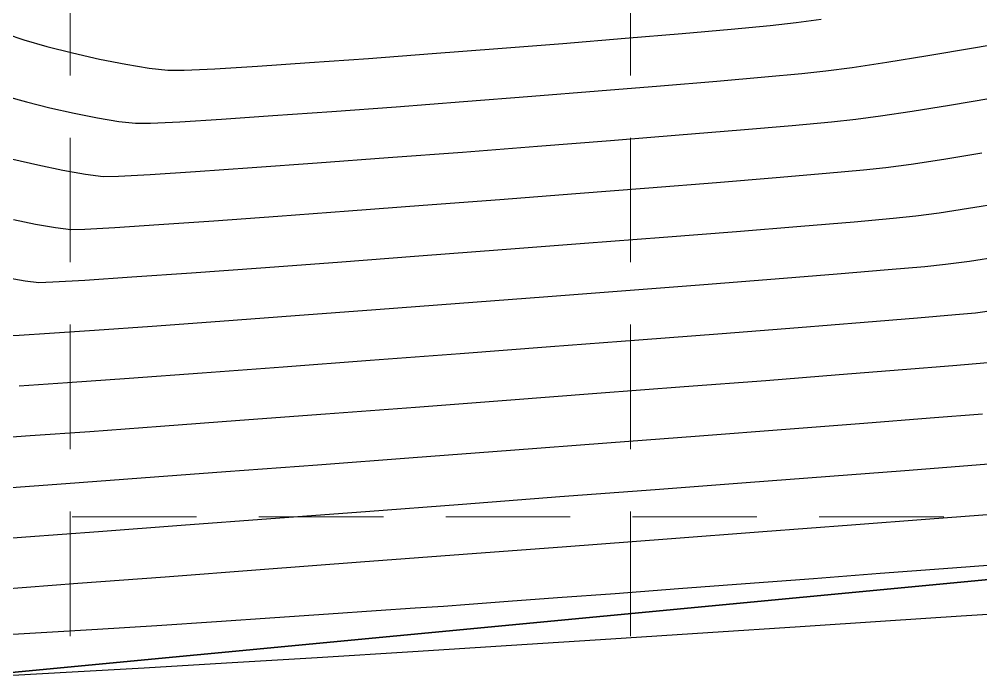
# Model space of a CAD drawing. Header units: inches. Extents: x 2547543 to 2548696, y 7125653 to 7126375.
# Drawn here: x 2547667.88 to 2547698.77, y 7125901.18 to 7125922.35 of the extents above; entities that cross this region are included whole.
import ezdxf

# ---------------------------------------------------------------- set-up
doc = ezdxf.new("R2010")
doc.units = ezdxf.units.IN
doc.header["$MEASUREMENT"] = 0
doc.linetypes.add('HIDDEN', pattern=[0.375, 0.25, -0.125])
for name, color, linetype in [('GRID', 254, 'HIDDEN'), ('V-AREA', 6, 'Continuous'), ('V-PROP-E', 3, 'Continuous'), ('V-TOPO-MAJR-E', 6, 'Continuous'), ('V-TOPO-MINR-E', 14, 'Continuous')]:
    doc.layers.add(name, color=color, linetype=linetype)

msp = doc.modelspace()

# ---------------------------------------------------------------- linework, layer by layer
at = {"layer": 'GRID', "color": 252, "linetype": 'HIDDEN', "lineweight": 0, "ltscale": 16}
for p, q in [((2547669.523132142, 7126356.547205457), (2547669.523132142, 7125726.296813901)), ((2547687.523132141, 7126356.547205457), (2547687.523132141, 7125726.296813901)), ((2547561.583313602, 7125906.376313471), (2548677.583313586, 7125906.376313471))]:
    msp.add_line(p, q, dxfattribs=at)
at = {"layer": 'V-AREA', "color": 7}
msp.add_line((2547666.211702047, 7125901.243125121), (2547799.012335579, 7125913.874504047), dxfattribs=at)
at = {"layer": 'V-PROP-E', "color": 7}
msp.add_line((2547799.012335579, 7125913.874504048), (2547666.211702047, 7125901.243125121), dxfattribs=at)
at = {"layer": 'V-TOPO-MAJR-E', "color": 35, "extrusion": (0.1683366693464541, -0.985729560149914, 0), "elevation": -6595360.316798912}
msp.add_lwpolyline([(3710895.646942827, 575.0000000000009), (3710897.231906887, 575.0000000000009)], dxfattribs=at)
at = {"layer": 'V-TOPO-MAJR-E', "color": 35, "extrusion": (0.1605832568281372, -0.9870222984444013, 0), "elevation": -6624325.618721994}
msp.add_lwpolyline([(3658936.114289983, 575.0000000000009), (3658937.45327013, 575.0000000000009)], dxfattribs=at)
at = {"layer": 'V-TOPO-MAJR-E', "color": 35, "extrusion": (0.1654706008709238, -0.9862147231954183, 0), "elevation": -6606119.429030448}
msp.add_lwpolyline([(3691706.824652494, 575), (3691708.317336492, 575)], dxfattribs=at)
at = {"layer": 'V-TOPO-MAJR-E', "color": 35, "extrusion": (0.152037465608362, -0.9883747310870438, 0), "elevation": -6655735.022839911}
msp.add_lwpolyline([(3601483.944380886, 575.0000000000005), (3601485.068281443, 575.0000000000005)], dxfattribs=at)
at = {"layer": 'V-TOPO-MAJR-E', "color": 35, "extrusion": (0.09257344260778079, -0.9957058590385737, 0), "elevation": -6859472.186835719}
msp.add_lwpolyline([(3196422.681241604, 575), (3196423.878113188, 575)], dxfattribs=at)
at = {"layer": 'V-TOPO-MAJR-E', "color": 35}
for points, elevation in [([(2547693.028600395, 7125920.608775115), (2547693.800606489, 7125920.690151973)], 575), ([(2547693.800606489, 7125920.690151973), (2547694.640408371, 7125920.80471889)], 575), ([(2547684.346259634, 7125919.877945883), (2547686.480105989, 7125920.047741051)], 575), ([(2547686.480105989, 7125920.047741051), (2547688.488942193, 7125920.211590559)], 575), ([(2547668.115973042, 7125919.699368685), (2547668.864725661, 7125919.511514178)], 575), ([(2547668.864725661, 7125919.511514178), (2547669.646137497, 7125919.335818508)], 575), ([(2547676.034351719, 7125919.256688638), (2547677.93144917, 7125919.391576433)], 575), ([(2547677.93144917, 7125919.391576433), (2547679.998252274, 7125919.543994572)], 575), ([(2547670.403235464, 7125919.185095315), (2547671.079046476, 7125919.072158243)], 575), ([(2547671.079046476, 7125919.072158243), (2547671.616597445, 7125919.009820934)], 575), ([(2547671.616597445, 7125919.009820934), (2547672.098082782, 7125919.015897336)], 575), ([(2547673.043989574, 7125919.062980088), (2547674.380638869, 7125919.145200189)], 575), ([(2547674.380638869, 7125919.145200189), (2547676.034351719, 7125919.256688638)], 575), ([(2547696.742325498, 7125912.764485207), (2547697.961422774, 7125912.868414966)], 570), ([(2547697.961422774, 7125912.868414966), (2547698.603618287, 7125912.930600095)], 570), ([(2547698.603618287, 7125912.930600095), (2547699.270710738, 7125913.021477416)], 570), ([(2547695.030856075, 7125912.625181964), (2547696.742325498, 7125912.764485207)], 570), ([(2547684.951849276, 7125911.841657089), (2547687.787511106, 7125912.0587428)], 570), ([(2547676.364637913, 7125911.194778046), (2547679.155883062, 7125911.403303565)], 570), ([(2547667.883601457, 7125910.580344344), (2547669.432209714, 7125910.688260219)], 570), ([(2547669.432209714, 7125910.688260219), (2547671.418271622, 7125910.830885226)], 570), ([(2547685.176733401, 7125903.780773732), (2547687.025645167, 7125903.91910358)], 565), ([(2547687.025645167, 7125903.91910358), (2547689.062285976, 7125904.072297597)], 565), ([(2547681.509901462, 7125903.512477277), (2547682.343508639, 7125903.571709773)], 565), ([(2547682.343508639, 7125903.571709773), (2547683.590903589, 7125903.66305886)], 565), ([(2547683.590903589, 7125903.66305886), (2547685.176733401, 7125903.780773732)], 565), ([(2547674.226102186, 7125903.017285639), (2547676.090293917, 7125903.141947863)], 565), ([(2547668.590151757, 7125902.657027211), (2547670.402348582, 7125902.769162821)], 565)]:
    msp.add_lwpolyline(points, dxfattribs=dict(at, elevation=elevation))
at = {"layer": 'V-TOPO-MAJR-E', "color": 35, "extrusion": (0.0836956360961171, -0.9964913649894146, 0), "elevation": -6887687.549796766}
msp.add_lwpolyline([(3135158.004793076, 575.0000000000009), (3135159.821313688, 575.0000000000009)], dxfattribs=at)
at = {"layer": 'V-TOPO-MAJR-E', "color": 35, "extrusion": (0.08703548810295061, -0.9962052116962054, 0), "elevation": -6877139.535659364}
msp.add_lwpolyline([(3158230.310771513, 575.0000000000009), (3158231.85440834, 575.0000000000009)], dxfattribs=at)
at = {"layer": 'V-TOPO-MAJR-E', "color": 35, "extrusion": (-0.2732090407407546, -0.9619546871124007, 0), "elevation": -7550857.816885099}
msp.add_lwpolyline([(503874.9147183977, 575), (503875.5999069226, 575)], dxfattribs=at)
at = {"layer": 'V-TOPO-MAJR-E', "color": 35, "extrusion": (0.0756459678780879, -0.9971347389113405, 0), "elevation": -6912780.204692812}
msp.add_lwpolyline([(3079427.310813777, 575.0000000000005), (3079429.479858462, 575.0000000000005)], dxfattribs=at)
at = {"layer": 'V-TOPO-MAJR-E', "color": 35, "extrusion": (0.07750439025680696, -0.9969920107457837, 0), "elevation": -6907028.465702952}
msp.add_lwpolyline([(3092308.822511629, 575.0000000000005), (3092311.014282005, 575.0000000000005)], dxfattribs=at)
at = {"layer": 'V-TOPO-MAJR-E', "color": 35, "extrusion": (-0.1952486298081846, -0.9807537777434387, 0), "elevation": -7486201.31611127}
msp.add_lwpolyline([(1107310.643449427, 575.0000000000005), (1107311.415404616, 575.0000000000005)], dxfattribs=at)
at = {"layer": 'V-TOPO-MAJR-E', "color": 35, "extrusion": (0.04971370858362947, -0.9987635091346009, 0), "elevation": -6990453.653875876}
msp.add_lwpolyline([(2898777.786152335, 575), (2898778.73323018, 575)], dxfattribs=at)
at = {"layer": 'V-TOPO-MAJR-E', "color": 35, "extrusion": (0.07916595013986803, -0.9968614509240751, 0), "elevation": -6901856.900912739}
msp.add_lwpolyline([(3103826.482572998, 570.0000000000009), (3103828.608557455, 570.0000000000009)], dxfattribs=at)
at = {"layer": 'V-TOPO-MAJR-E', "color": 35, "extrusion": (0.07704197983814991, -0.9970278498330014, 0), "elevation": -6908453.866868062}
msp.add_lwpolyline([(3089110.049986087, 570.0000000000005), (3089112.739387548, 570.0000000000005)], dxfattribs=at)
at = {"layer": 'V-TOPO-MAJR-E', "color": 35, "extrusion": (0.07793095425639945, -0.9969587586097466, 0), "elevation": -6905696.69722031}
msp.add_lwpolyline([(3095271.470047686, 570), (3095273.920123821, 570)], dxfattribs=at)
at = {"layer": 'V-TOPO-MAJR-E', "color": 35, "extrusion": (0.07511807926322621, -0.9971746457706412, 0), "elevation": -6914401.414613312}
msp.add_lwpolyline([(3075765.837421024, 570), (3075768.736191403, 570)], dxfattribs=at)
at = {"layer": 'V-TOPO-MAJR-E', "color": 35, "extrusion": (0.07571121017513632, -0.9971297872663399, 0), "elevation": -6912570.647900733}
msp.add_lwpolyline([(3079881.04944335, 570), (3079883.963192317, 570)], dxfattribs=at)
at = {"layer": 'V-TOPO-MAJR-E', "color": 35, "extrusion": (0.07289831059065072, -0.9973393787036733, 0), "elevation": -6921230.538440759}
msp.add_lwpolyline([(3060359.890431278, 570), (3060362.235656974, 570)], dxfattribs=at)
at = {"layer": 'V-TOPO-MAJR-E', "color": 35, "extrusion": (0.07379200918631935, -0.9972736532067045, 0), "elevation": -6918485.331939726}
msp.add_lwpolyline([(3066563.205188375, 570.0000000000009), (3066565.819696784, 570.0000000000009)], dxfattribs=at)
at = {"layer": 'V-TOPO-MAJR-E', "color": 35, "extrusion": (0.07633668244592695, -0.9970820983816476, 0), "elevation": -6910629.248725712}
msp.add_lwpolyline([(3084231.573843651, 565.0000000000005), (3084233.424235289, 565.0000000000005)], dxfattribs=at)
at = {"layer": 'V-TOPO-MAJR-E', "color": 35, "extrusion": (0.07580716384357417, -0.9971224969430754, 0), "elevation": -6912266.177784195}
msp.add_lwpolyline([(3080557.004209411, 565.0000000000005), (3080559.158117769, 565.0000000000005)], dxfattribs=at)
at = {"layer": 'V-TOPO-MAJR-E', "color": 35, "extrusion": (0.07605269470100556, -0.9971037998266357, 0), "elevation": -6911507.406045179}
msp.add_lwpolyline([(3082261.153014974, 565.0000000000005), (3082263.192950922, 565.0000000000005)], dxfattribs=at)
at = {"layer": 'V-TOPO-MAJR-E', "color": 35, "extrusion": (0.07531184581090838, -0.9971600302261188, 0), "elevation": -6913795.554287679}
msp.add_lwpolyline([(3077118.691112037, 565.0000000000009), (3077120.846249505, 565.0000000000009)], dxfattribs=at)
at = {"layer": 'V-TOPO-MAJR-E', "color": 35, "extrusion": (0.07556870238558332, -0.9971405975186044, 0), "elevation": -6913002.687437048}
msp.add_lwpolyline([(3078901.673064522, 565.0000000000009), (3078903.865373382, 565.0000000000009)], dxfattribs=at)
at = {"layer": 'V-TOPO-MAJR-E', "color": 35, "extrusion": (0.06760852797994746, -0.9977119258304898, 0), "elevation": -6937353.916799864}
msp.add_lwpolyline([(3023618.640394216, 565.0000000000009), (3023620.378529516, 565.0000000000009)], dxfattribs=at)
at = {"layer": 'V-TOPO-MAJR-E', "color": 35, "extrusion": (0.06825259746070052, -0.9976680725270642, 0), "elevation": -6935400.540868525}
msp.add_lwpolyline([(3028098.231253066, 565.0000000000005), (3028099.765272668, 565.0000000000005)], dxfattribs=at)
at = {"layer": 'V-TOPO-MAJR-E', "color": 35, "extrusion": (0.06865118336221729, -0.9976407244208544, 0), "elevation": -6934190.191834033}
msp.add_lwpolyline([(3030870.375683607, 565.0000000000005), (3030871.631690791, 565.0000000000005)], dxfattribs=at)
at = {"layer": 'V-TOPO-MAJR-E', "color": 35, "extrusion": (0.06867560806420792, -0.9976390433704022, 0), "elevation": -6934115.986491195}
msp.add_lwpolyline([(3031041.396979343, 565), (3031042.301076808, 565)], dxfattribs=at)
at = {"layer": 'V-TOPO-MAJR-E', "color": 35, "extrusion": (0.06554289622177395, -0.9978497525954807, 0), "elevation": -6943598.615409564}
msp.add_lwpolyline([(3009246.493477168, 565.0000000000009), (3009248.418158328, 565.0000000000009)], dxfattribs=at)
at = {"layer": 'V-TOPO-MAJR-E', "color": 35, "extrusion": (0.05855494021435237, -0.9982841874819484, 0), "elevation": -6964497.36206355}
msp.add_lwpolyline([(2960552.422216651, 565.0000000000009), (2960554.07254845, 565.0000000000009)], dxfattribs=at)
at = {"layer": 'V-TOPO-MAJR-E', "color": 35, "extrusion": (0.06395713301019694, -0.9979526467408741, 0), "elevation": -6948371.834115013}
msp.add_lwpolyline([(2998206.732272231, 565), (2998208.639387756, 565)], dxfattribs=at)
at = {"layer": 'V-TOPO-MINR-E', "color": 35, "extrusion": (0.09394839132520548, -0.9955770687231632, 0), "elevation": -6855053.123582622}
msp.add_lwpolyline([(3205891.40862575, 576.0000000000005), (3205892.660304348, 576.0000000000005)], dxfattribs=at)
at = {"layer": 'V-TOPO-MINR-E', "color": 35, "extrusion": (0.1060312889806151, -0.9943627938318637, 0), "elevation": -6815616.793493414}
msp.add_lwpolyline([(3288900.849947238, 576), (3288901.690713448, 576)], dxfattribs=at)
at = {"layer": 'V-TOPO-MINR-E', "color": 35, "extrusion": (0.1346298177861502, -0.9908959643488654, 0), "elevation": -6718052.169098562}
msp.add_lwpolyline([(3483860.16656772, 576), (3483860.979708089, 576)], dxfattribs=at)
at = {"layer": 'V-TOPO-MINR-E', "color": 35}
for points, elevation in [([(2547667.467274984, 7125921.87878042), (2547668.036063533, 7125921.685973652)], 576), ([(2547687.352264232, 7125921.740652491), (2547689.180842075, 7125921.895746336)], 576), ([(2547669.598519505, 7125921.269738868), (2547670.465729581, 7125921.074751987)], 576), ([(2547675.536379851, 7125920.846159123), (2547677.209892442, 7125920.958629549)], 576), ([(2547677.209892442, 7125920.958629549), (2547679.107412913, 7125921.094362774)], 576), ([(2547672.055970534, 7125920.782142089), (2547672.652544062, 7125920.712960206)], 576), ([(2547672.652544062, 7125920.712960206), (2547673.178440193, 7125920.716860893)], 576), ([(2547673.178440193, 7125920.716860893), (2547674.166140612, 7125920.763415052)], 576), ([(2547697.767531935, 7125919.596597093), (2547699.097551632, 7125919.819923194)], 574), ([(2547696.566919457, 7125919.401430189), (2547697.767531935, 7125919.596597093)], 574), ([(2547692.717395589, 7125918.942530825), (2547693.979917627, 7125919.057362188)], 574), ([(2547694.761208849, 7125919.138241597), (2547695.547537371, 7125919.245089388)], 574), ([(2547669.281393949, 7125917.50426156), (2547670.009031962, 7125917.376110512)], 574), ([(2547673.547308745, 7125917.464761839), (2547675.36418134, 7125917.589646826)], 574), ([(2547675.36418134, 7125917.589646826), (2547677.455168477, 7125917.739682652)], 574), ([(2547695.002900134, 7125917.51271003), (2547695.721811208, 7125917.586331221)], 573), ([(2547671.071616227, 7125917.31671228), (2547672.088477954, 7125917.371594665)], 574), ([(2547678.458670348, 7125916.196995697), (2547680.861080757, 7125916.376951227)], 573), ([(2547676.190521899, 7125916.030345546), (2547678.458670348, 7125916.196995697)], 573), ([(2547694.702471762, 7125915.850904622), (2547695.959106522, 7125915.961682633)], 572), ([(2547668.405700025, 7125915.776752425), (2547669.04358985, 7125915.664407759)], 573), ([(2547669.544704212, 7125915.603542389), (2547669.992544936, 7125915.615008399)], 573), ([(2547669.992544936, 7125915.615008399), (2547670.957646929, 7125915.669332202)], 573), ([(2547670.957646929, 7125915.669332202), (2547672.363410328, 7125915.760603316)], 573), ([(2547672.363410328, 7125915.760603316), (2547674.133235272, 7125915.882911258)], 573), ([(2547698.415909983, 7125914.587885178), (2547699.364848143, 7125914.735484687)], 571), ([(2547673.418142223, 7125914.21233944), (2547675.649690835, 7125914.373595322)], 572), ([(2547696.980358925, 7125914.416617249), (2547697.643015927, 7125914.482510471)], 571), ([(2547671.503273802, 7125914.07790605), (2547673.418142223, 7125914.21233944)], 572), ([(2547692.16607392, 7125914.01763133), (2547694.164890865, 7125914.178354408)], 571), ([(2547668.508757595, 7125913.900403117), (2547668.963580697, 7125913.91545166)], 572), ([(2547684.729256102, 7125913.438974717), (2547687.371259482, 7125913.642118214)], 571), ([(2547667.472810978, 7125912.197263844), (2547667.886532622, 7125912.213211971)], 571), ([(2547668.855829352, 7125912.273252667), (2547670.30370411, 7125912.371562662)], 571), ([(2547670.30370411, 7125912.371562662), (2547672.15315984, 7125912.502318682)], 571), ([(2547697.871682121, 7125911.23076205), (2547699.000364333, 7125911.325347334)], 569), ([(2547680.608782108, 7125909.899106002), (2547683.540245397, 7125910.120644209)], 569), ([(2547689.734388875, 7125908.977723165), (2547692.513878208, 7125909.190560771)], 568), ([(2547680.538379802, 7125908.280373472), (2547683.663469691, 7125908.5163878)], 568), ([(2547683.663469691, 7125908.5163878), (2547686.756529376, 7125908.75091827)], 568), ([(2547677.464429691, 7125908.049117004), (2547680.538379802, 7125908.280373472)], 568), ([(2547698.363544724, 7125908.023503789), (2547699.950260282, 7125908.147661812)], 567), ([(2547669.381117836, 7125907.44631193), (2547671.802628726, 7125907.625844517)], 568), ([(2547671.802628726, 7125907.625844517), (2547674.524789338, 7125907.828860113)], 568), ([(2547691.231813555, 7125907.476610755), (2547693.928909062, 7125907.682328358)], 567), ([(2547693.928909062, 7125907.682328358), (2547696.331290218, 7125907.866509337)], 567), ([(2547688.315415994, 7125907.255006426), (2547691.231813555, 7125907.476610755)], 567), ([(2547675.965051175, 7125906.322719892), (2547679.00453397, 7125906.551372107)], 567), ([(2547691.77430891, 7125905.902858881), (2547694.616552143, 7125906.118419499)], 566), ([(2547666.138837337, 7125905.588237868), (2547668.094808599, 7125905.733539547)], 567), ([(2547668.094808599, 7125905.733539547), (2547670.434776191, 7125905.908153711)], 567), ([(2547688.695131384, 7125905.669839113), (2547691.77430891, 7125905.902858881)], 566), ([(2547682.149142162, 7125905.175579463), (2547685.459811743, 7125905.42539953)], 566), ([(2547685.459811743, 7125905.42539953), (2547688.695131384, 7125905.669839113)], 566), ([(2547698.143684318, 7125903.19487079), (2547700.185495917, 7125903.329859528)], 564), ([(2547692.971541463, 7125902.855408469), (2547695.712186722, 7125903.034842733)], 564), ([(2547695.712186722, 7125903.034842733), (2547698.143684318, 7125903.19487079)], 564), ([(2547683.700103092, 7125902.256999522), (2547686.884961311, 7125902.460853754)], 564), ([(2547677.449942051, 7125901.86430286), (2547680.528250559, 7125902.05627152)], 564), ([(2547667.682915004, 7125901.296683813), (2547669.581664044, 7125901.397284015)], 564), ([(2547671.896110456, 7125901.529175997), (2547674.545715904, 7125901.686726648)], 564)]:
    msp.add_lwpolyline(points, dxfattribs=dict(at, elevation=elevation))
at = {"layer": 'V-TOPO-MINR-E', "color": 35, "extrusion": (0.08816260519939599, -0.9961060962791342, 0), "elevation": -6873563.32654054}
msp.add_lwpolyline([(3166008.5632376, 576.0000000000009), (3166010.146395174, 576.0000000000009)], dxfattribs=at)
at = {"layer": 'V-TOPO-MINR-E', "color": 35, "extrusion": (-0.2732090413287562, -0.9619546869453998, 0), "elevation": -7550859.706385055}
msp.add_lwpolyline([(503874.9756636419, 576), (503875.7360851821, 576)], dxfattribs=at)
at = {"layer": 'V-TOPO-MINR-E', "color": 35, "extrusion": (-0.2433479604927622, -0.9699390548503618, 0), "elevation": -7531679.542117746}
msp.add_lwpolyline([(737004.9781173815, 576.0000000000009), (737005.8348360627, 576.0000000000009)], dxfattribs=at)
at = {"layer": 'V-TOPO-MINR-E', "color": 35, "extrusion": (0.07937822245899913, -0.9968445705320613, 0), "elevation": -6901205.498998599}
msp.add_lwpolyline([(3105287.197479743, 576.0000000000009), (3105289.298059276, 576.0000000000009)], dxfattribs=at)
at = {"layer": 'V-TOPO-MINR-E', "color": 35, "extrusion": (0.08176293438876418, -0.9966518060788023, 0), "elevation": -6893756.378971242}
msp.add_lwpolyline([(3121791.465079501, 576), (3121793.472698706, 576)], dxfattribs=at)
at = {"layer": 'V-TOPO-MINR-E', "color": 35, "extrusion": (0.07448051980631706, -0.9972224687447536, 0), "elevation": -6916376.161580957}
msp.add_lwpolyline([(3071345.156270677, 576.0000000000009), (3071347.204221807, 576.0000000000009)], dxfattribs=at)
at = {"layer": 'V-TOPO-MINR-E', "color": 35, "extrusion": (0.07704180439360862, -0.9970278633898739, 0), "elevation": -6908464.082685861}
msp.add_lwpolyline([(3089102.924087479, 576.0000000000009), (3089105.038110472, 576.0000000000009)], dxfattribs=at)
at = {"layer": 'V-TOPO-MINR-E', "color": 35, "extrusion": (-0.19524862959543, -0.9807537777857941, 0), "elevation": -7486203.181360871}
msp.add_lwpolyline([(1107311.109367061, 576.0000000000009), (1107311.966082158, 576.0000000000009)], dxfattribs=at)
at = {"layer": 'V-TOPO-MINR-E', "color": 35, "extrusion": (-0.1648276807496949, -0.9863223791736031, 0), "elevation": -7448382.015941442}
msp.add_lwpolyline([(1338276.207457375, 576.0000000000009), (1338276.967872431, 576.0000000000009)], dxfattribs=at)
at = {"layer": 'V-TOPO-MINR-E', "color": 35, "extrusion": (0.06027678632315819, -0.9981817014103957, 0), "elevation": -6959398.100407818}
msp.add_lwpolyline([(2972569.337009673, 576.0000000000009), (2972570.709744955, 576.0000000000009)], dxfattribs=at)
at = {"layer": 'V-TOPO-MINR-E', "color": 35, "extrusion": (0.1515956661827173, -0.988442590135926, 0), "elevation": -6657342.471955924}
msp.add_lwpolyline([(3598509.261009176, 574), (3598510.292310433, 574)], dxfattribs=at)
at = {"layer": 'V-TOPO-MINR-E', "color": 35, "extrusion": (0.1029699166725089, -0.9946844707043822, 0), "elevation": -6825705.18903541}
msp.add_lwpolyline([(3267906.929482735, 574.0000000000009), (3267907.714949126, 574.0000000000009)], dxfattribs=at)
at = {"layer": 'V-TOPO-MINR-E', "color": 35, "extrusion": (0.08234366397427893, -0.9966039940735193, 0), "elevation": -6891932.921482184}
msp.add_lwpolyline([(3125811.366915017, 574.0000000000009), (3125813.346840742, 574.0000000000009)], dxfattribs=at)
at = {"layer": 'V-TOPO-MINR-E', "color": 35, "extrusion": (0.08536870783745965, -0.9963494285250343, 0), "elevation": -6882412.030855335}
msp.add_lwpolyline([(3146721.009405714, 574), (3146722.67531282, 574)], dxfattribs=at)
at = {"layer": 'V-TOPO-MINR-E', "color": 35, "extrusion": (0.07852838077732627, -0.9969118784589194, 0), "elevation": -6903847.032149609}
msp.add_lwpolyline([(3099403.7977459, 574), (3099406.153192488, 574)], dxfattribs=at)
at = {"layer": 'V-TOPO-MINR-E', "color": 35, "extrusion": (0.08022782370837486, -0.9967765528457309, 0), "elevation": -6898553.064402824}
msp.add_lwpolyline([(3111171.477657075, 574.0000000000009), (3111173.687431079, 574.0000000000009)], dxfattribs=at)
at = {"layer": 'V-TOPO-MINR-E', "color": 35, "extrusion": (0.07544573194235457, -0.9971499092572201, 0), "elevation": -6913396.833174981}
msp.add_lwpolyline([(3078038.710263776, 574), (3078041.104522063, 574)], dxfattribs=at)
at = {"layer": 'V-TOPO-MINR-E', "color": 35, "extrusion": (0.0769925456964781, -0.9970316684575148, 0), "elevation": -6908613.469171315}
msp.add_lwpolyline([(3088762.332661081, 574), (3088764.749602553, 574)], dxfattribs=at)
at = {"layer": 'V-TOPO-MINR-E', "color": 35, "extrusion": (-0.2330501107959045, -0.972464727307894, 0), "elevation": -7523438.007846284}
msp.add_lwpolyline([(816821.0081149135, 574), (816821.8287758108, 574)], dxfattribs=at)
at = {"layer": 'V-TOPO-MINR-E', "color": 35, "extrusion": (0.07371681298678738, -0.9972792144044069, 0), "elevation": -6918722.982827833}
msp.add_lwpolyline([(3066045.716421654, 574), (3066048.003819589, 574)], dxfattribs=at)
at = {"layer": 'V-TOPO-MINR-E', "color": 35, "extrusion": (0.1528007143561015, -0.9882570220809287, 0), "elevation": -6652948.352557108}
msp.add_lwpolyline([(3606624.308578227, 573.0000000000009), (3606625.368978434, 573.0000000000009)], dxfattribs=at)
at = {"layer": 'V-TOPO-MINR-E', "color": 35, "extrusion": (0.1619085366183154, -0.9868057690194743, 0), "elevation": -6619402.865655739}
msp.add_lwpolyline([(3667829.608378748, 573.0000000000009), (3667830.846350461, 573.0000000000009)], dxfattribs=at)
at = {"layer": 'V-TOPO-MINR-E', "color": 35, "extrusion": (-0.2056393975498657, -0.978627834355496, 0), "elevation": -7497522.39117356}
msp.add_lwpolyline([(1027849.868279287, 574), (1027850.688938193, 574)], dxfattribs=at)
at = {"layer": 'V-TOPO-MINR-E', "color": 35, "extrusion": (0.06373443474069945, -0.9979668941544522, 0), "elevation": -6949055.186867786}
msp.add_lwpolyline([(2996658.717149847, 574), (2996660.178952638, 574)], dxfattribs=at)
at = {"layer": 'V-TOPO-MINR-E', "color": 35, "extrusion": (0.0894969022062403, -0.9959871005668129, 0), "elevation": -6869311.111836461}
msp.add_lwpolyline([(3175217.699559203, 573), (3175218.901831808, 573)], dxfattribs=at)
at = {"layer": 'V-TOPO-MINR-E', "color": 35, "extrusion": (0.1352034475069932, -0.9908178580254919, 0), "elevation": -6716029.154567193}
msp.add_lwpolyline([(3487751.042308384, 573.0000000000009), (3487751.866177289, 573.0000000000009)], dxfattribs=at)
at = {"layer": 'V-TOPO-MINR-E', "color": 35, "extrusion": (-0.1205739097440186, -0.9927043529112993, 0), "elevation": -7381111.731477736}
msp.add_lwpolyline([(1669883.389197116, 574.0000000000009), (1669883.965016961, 574.0000000000009)], dxfattribs=at)
at = {"layer": 'V-TOPO-MINR-E', "color": 35, "extrusion": (0.02042613434316819, -0.9997913647535646, 0), "elevation": -7072391.527625796}
msp.add_lwpolyline([(2692693.990995986, 574.0000000000009), (2692694.482063839, 574.0000000000009)], dxfattribs=at)
at = {"layer": 'V-TOPO-MINR-E', "color": 35, "extrusion": (0.08172465034702472, -0.9966549460699308, 0), "elevation": -6893871.437142519}
msp.add_lwpolyline([(3121531.204305373, 573), (3121533.135487568, 573)], dxfattribs=at)
at = {"layer": 'V-TOPO-MINR-E', "color": 35, "extrusion": (0.08452136399373034, -0.9964216672817986, 0), "elevation": -6885083.946237258}
msp.add_lwpolyline([(3140867.963009948, 573), (3140869.568138711, 573)], dxfattribs=at)
at = {"layer": 'V-TOPO-MINR-E', "color": 35, "extrusion": (0.07837726623474255, -0.9969237704747381, 0), "elevation": -6904315.152352633}
msp.add_lwpolyline([(3098358.370652163, 573), (3098360.723487142, 573)], dxfattribs=at)
at = {"layer": 'V-TOPO-MINR-E', "color": 35, "extrusion": (0.07983429158491466, -0.9968081489871232, 0), "elevation": -6899779.197078173}
msp.add_lwpolyline([(3108448.797619355, 573), (3108450.978038562, 573)], dxfattribs=at)
at = {"layer": 'V-TOPO-MINR-E', "color": 35, "extrusion": (0.0759365753937785, -0.9971126498633267, 0), "elevation": -6911879.201539571}
msp.add_lwpolyline([(3081442.500606433, 573.0000000000009), (3081444.9678026, 573.0000000000009)], dxfattribs=at)
at = {"layer": 'V-TOPO-MINR-E', "color": 35, "extrusion": (0.07712494642570093, -0.997021435395866, 0), "elevation": -6908201.621797619}
msp.add_lwpolyline([(3089680.815046116, 573.0000000000009), (3089683.263473661, 573.0000000000009)], dxfattribs=at)
at = {"layer": 'V-TOPO-MINR-E', "color": 35, "extrusion": (0.15227301640246, -0.988338468580322, 0), "elevation": -6654871.468382257}
msp.add_lwpolyline([(3603072.125952016, 572), (3603073.078091451, 572)], dxfattribs=at)
at = {"layer": 'V-TOPO-MINR-E', "color": 35, "extrusion": (0.1618216392757043, -0.9868200226293161, 0), "elevation": -6619724.138670824}
msp.add_lwpolyline([(3667247.223007259, 572.0000000000009), (3667248.319881494, 572.0000000000009)], dxfattribs=at)
at = {"layer": 'V-TOPO-MINR-E', "color": 35, "extrusion": (-0.2056393970161918, -0.9786278344676372, 0), "elevation": -7497520.519947354}
msp.add_lwpolyline([(1027849.471854942, 573.0000000000009), (1027850.191292297, 573.0000000000009)], dxfattribs=at)
at = {"layer": 'V-TOPO-MINR-E', "color": 35, "extrusion": (0.07148111593313085, -0.9974419532308406, 0), "elevation": -6925576.866732047}
msp.add_lwpolyline([(3050525.483005996, 573.0000000000009), (3050527.545568755, 573.0000000000009)], dxfattribs=at)
at = {"layer": 'V-TOPO-MINR-E', "color": 35, "extrusion": (0.1000587227963615, -0.9949815334931403, 0), "elevation": -6835235.587356587}
msp.add_lwpolyline([(3247920.482146256, 572.0000000000009), (3247921.209101502, 572.0000000000009)], dxfattribs=at)
at = {"layer": 'V-TOPO-MINR-E', "color": 35, "extrusion": (0.1345486388272326, -0.990906990483839, 0), "elevation": -6718330.891345091}
msp.add_lwpolyline([(3483312.755064564, 572.0000000000009), (3483313.514442656, 572.0000000000009)], dxfattribs=at)
at = {"layer": 'V-TOPO-MINR-E', "color": 35, "extrusion": (-0.1205739088063141, -0.9927043530251929, 0), "elevation": -7381109.914278466}
msp.add_lwpolyline([(1669882.644157388, 573.0000000000009), (1669883.148954571, 573.0000000000009)], dxfattribs=at)
at = {"layer": 'V-TOPO-MINR-E', "color": 35, "extrusion": (0.08067219163903679, -0.9967406871880743, 0), "elevation": -6897162.142474826}
msp.add_lwpolyline([(3114250.431677009, 572), (3114252.506728067, 572)], dxfattribs=at)
at = {"layer": 'V-TOPO-MINR-E', "color": 35, "extrusion": (0.08319142820844598, -0.9965335851202602, 0), "elevation": -6889268.109229555}
msp.add_lwpolyline([(3131676.741683692, 572), (3131678.452576039, 572)], dxfattribs=at)
at = {"layer": 'V-TOPO-MINR-E', "color": 35, "extrusion": (0.07774810431041859, -0.9969730348791467, 0), "elevation": -6906267.500288619}
msp.add_lwpolyline([(3094000.680824234, 572), (3094003.228473593, 572)], dxfattribs=at)
at = {"layer": 'V-TOPO-MINR-E', "color": 35, "extrusion": (0.07900691508165138, -0.9968740679590783, 0), "elevation": -6902355.212563717}
msp.add_lwpolyline([(3102721.270585291, 572.0000000000009), (3102723.624556805, 572.0000000000009)], dxfattribs=at)
at = {"layer": 'V-TOPO-MINR-E', "color": 35, "extrusion": (0.07668569741072444, -0.9970553163253436, 0), "elevation": -6909560.510123212}
msp.add_lwpolyline([(3086637.030603928, 572.0000000000009), (3086639.686686723, 572.0000000000009)], dxfattribs=at)
at = {"layer": 'V-TOPO-MINR-E', "color": 35, "extrusion": (0.07467565258980716, -0.9972078754754631, 0), "elevation": -6915768.588727194}
msp.add_lwpolyline([(3072696.998086974, 572.0000000000009), (3072699.615301184, 572.0000000000009)], dxfattribs=at)
at = {"layer": 'V-TOPO-MINR-E', "color": 35, "extrusion": (0.07569446133232059, -0.9971310588501442, 0), "elevation": -6912625.600610194}
msp.add_lwpolyline([(3079763.855312013, 572.0000000000005), (3079766.534583129, 572.0000000000005)], dxfattribs=at)
at = {"layer": 'V-TOPO-MINR-E', "color": 35, "extrusion": (0.07352169036856007, -0.997293618271645, 0), "elevation": -6919319.508860717}
msp.add_lwpolyline([(3064689.937031084, 572.0000000000005), (3064692.406943624, 572.0000000000005)], dxfattribs=at)
at = {"layer": 'V-TOPO-MINR-E', "color": 35, "extrusion": (0.08686275479312372, -0.9962202878027278, 0), "elevation": -6877680.532887945}
msp.add_lwpolyline([(3157042.786117906, 571), (3157043.975654718, 571)], dxfattribs=at)
at = {"layer": 'V-TOPO-MINR-E', "color": 35, "extrusion": (0.1350881123519876, -0.9908335894090272, 0), "elevation": -6716431.759088996}
msp.add_lwpolyline([(3486970.73658242, 571.0000000000005), (3486971.516626683, 571.0000000000005)], dxfattribs=at)
at = {"layer": 'V-TOPO-MINR-E', "color": 35, "extrusion": (0.06668017770918601, -0.9977744003033309, 0), "elevation": -6940175.45711285}
msp.add_lwpolyline([(3017157.10684137, 572.0000000000009), (3017158.623404069, 572.0000000000009)], dxfattribs=at)
at = {"layer": 'V-TOPO-MINR-E', "color": 35, "extrusion": (0.08247938033395776, -0.9965927713061772, 0), "elevation": -6891502.323095563}
msp.add_lwpolyline([(3126754.573972799, 571), (3126756.209974385, 571)], dxfattribs=at)
at = {"layer": 'V-TOPO-MINR-E', "color": 35, "extrusion": (-0.1734497433359649, -0.9848427217260063, 0), "elevation": -7459796.866227278}
msp.add_lwpolyline([(1273063.861428785, 572), (1273064.418006627, 572)], dxfattribs=at)
at = {"layer": 'V-TOPO-MINR-E', "color": 35, "extrusion": (-0.1205739098058451, -0.9927043529037898, 0), "elevation": -7381108.100337925}
msp.add_lwpolyline([(1669881.884713626, 572), (1669882.318488148, 572)], dxfattribs=at)
at = {"layer": 'V-TOPO-MINR-E', "color": 35, "extrusion": (0.0596397590568091, -0.9982199653080708, 0), "elevation": -6961287.178325996}
msp.add_lwpolyline([(2968121.813419074, 572.0000000000009), (2968122.841755213, 572.0000000000009)], dxfattribs=at)
at = {"layer": 'V-TOPO-MINR-E', "color": 35, "extrusion": (0.07755309005627645, -0.9969882237131606, 0), "elevation": -6906870.956250295}
msp.add_lwpolyline([(3092650.929268886, 571.0000000000009), (3092653.441439942, 571.0000000000009)], dxfattribs=at)
at = {"layer": 'V-TOPO-MINR-E', "color": 35, "extrusion": (0.07865078023324915, -0.996902229292673, 0), "elevation": -6903461.593268732}
msp.add_lwpolyline([(3100256.399946252, 571), (3100258.697272321, 571)], dxfattribs=at)
at = {"layer": 'V-TOPO-MINR-E', "color": 35, "extrusion": (0.07587476161558408, -0.9971173554551032, 0), "elevation": -6912066.991968483}
msp.add_lwpolyline([(3081014.93302735, 571.0000000000009), (3081017.643244689, 571.0000000000009)], dxfattribs=at)
at = {"layer": 'V-TOPO-MINR-E', "color": 35, "extrusion": (0.07511179027956578, -0.9971751195055956, 0), "elevation": -6914422.421940073}
msp.add_lwpolyline([(3075722.53650296, 571.0000000000009), (3075725.229920597, 571.0000000000009)], dxfattribs=at)
at = {"layer": 'V-TOPO-MINR-E', "color": 35, "extrusion": (0.07337956909970382, -0.9973040854417181, 0), "elevation": -6919754.563680859}
msp.add_lwpolyline([(3063702.415301751, 571), (3063704.843474404, 571)], dxfattribs=at)
at = {"layer": 'V-TOPO-MINR-E', "color": 35, "extrusion": (0.07430725662224437, -0.9972353942842563, 0), "elevation": -6916901.628548706}
msp.add_lwpolyline([(3070140.461036098, 571.0000000000009), (3070143.06043873, 571.0000000000009)], dxfattribs=at)
at = {"layer": 'V-TOPO-MINR-E', "color": 35, "extrusion": (0.07220109099139131, -0.9973900954288913, 0), "elevation": -6923369.841759035}
msp.add_lwpolyline([(3055521.628938227, 571.0000000000009), (3055523.808666756, 571.0000000000009)], dxfattribs=at)
at = {"layer": 'V-TOPO-MINR-E', "color": 35, "extrusion": (0.06182404187164537, -0.9980870642617572, 0), "elevation": -6954773.674979699}
msp.add_lwpolyline([(2983347.056626586, 571), (2983348.027781073, 571)], dxfattribs=at)
at = {"layer": 'V-TOPO-MINR-E', "color": 35, "extrusion": (0.07852954867186789, -0.9969117864612661, 0), "elevation": -6903835.328515735}
msp.add_lwpolyline([(3099420.973391246, 569.0000000000009), (3099423.007542842, 569.0000000000009)], dxfattribs=at)
at = {"layer": 'V-TOPO-MINR-E', "color": 35, "extrusion": (0.08018420340736217, -0.9967800627640618, 0), "elevation": -6898681.119486668}
msp.add_lwpolyline([(3110878.338120283, 569.0000000000009), (3110879.960029404, 569.0000000000009)], dxfattribs=at)
at = {"layer": 'V-TOPO-MINR-E', "color": 35, "extrusion": (0.07679830462059957, -0.9970466490628218, 0), "elevation": -6909207.026182772}
msp.add_lwpolyline([(3087422.874245698, 569), (3087425.501777166, 569)], dxfattribs=at)
at = {"layer": 'V-TOPO-MINR-E', "color": 35, "extrusion": (0.07751200854015142, -0.9969914184846687, 0), "elevation": -6906995.160341993}
msp.add_lwpolyline([(3092370.581720384, 569.0000000000009), (3092372.951080088, 569.0000000000009)], dxfattribs=at)
at = {"layer": 'V-TOPO-MINR-E', "color": 35, "extrusion": (0.0762459455416134, -0.9970890410532379, 0), "elevation": -6910916.346999728}
msp.add_lwpolyline([(3083592.005806298, 569.0000000000009), (3083594.814472372, 569.0000000000009)], dxfattribs=at)
at = {"layer": 'V-TOPO-MINR-E', "color": 35, "extrusion": (0.0757810164642883, -0.9971244844770584, 0), "elevation": -6912353.407168079}
msp.add_lwpolyline([(3080366.348853457, 569), (3080369.261616598, 569)], dxfattribs=at)
at = {"layer": 'V-TOPO-MINR-E', "color": 35, "extrusion": (0.07494092149652462, -0.9971879754014544, 0), "elevation": -6914946.132681743}
msp.add_lwpolyline([(3074535.832737176, 569.0000000000005), (3074538.722581186, 569.0000000000005)], dxfattribs=at)
at = {"layer": 'V-TOPO-MINR-E', "color": 35, "extrusion": (0.07397927361552685, -0.997259779132458, 0), "elevation": -6917907.767039232}
msp.add_lwpolyline([(3067860.827955787, 569.0000000000005), (3067863.386729598, 569.0000000000005)], dxfattribs=at)
at = {"layer": 'V-TOPO-MINR-E', "color": 35, "extrusion": (0.0744962278216487, -0.9972212954206028, 0), "elevation": -6916316.50429966}
msp.add_lwpolyline([(3071449.11161651, 569.0000000000009), (3071451.874444264, 569.0000000000009)], dxfattribs=at)
at = {"layer": 'V-TOPO-MINR-E', "color": 35, "extrusion": (0.07766403279346651, -0.9969795875594722, 0), "elevation": -6906521.928891997}
msp.add_lwpolyline([(3093426.782138288, 568), (3093428.921840123, 568)], dxfattribs=at)
at = {"layer": 'V-TOPO-MINR-E', "color": 35, "extrusion": (0.07895570713171422, -0.9968781251042332, 0), "elevation": -6902508.121589397}
msp.add_lwpolyline([(3102374.780734171, 568.0000000000005), (3102376.471371069, 568.0000000000005)], dxfattribs=at)
at = {"layer": 'V-TOPO-MINR-E', "color": 35, "extrusion": (0.07236998425718975, -0.9973778548667572, 0), "elevation": -6922849.103959746}
msp.add_lwpolyline([(3056689.799027081, 569.0000000000009), (3056691.718581398, 569.0000000000009)], dxfattribs=at)
at = {"layer": 'V-TOPO-MINR-E', "color": 35, "extrusion": (0.07331817364463877, -0.9973086008921284, 0), "elevation": -6919939.932632685}
msp.add_lwpolyline([(3063271.993701478, 569), (3063274.271383936, 569)], dxfattribs=at)
at = {"layer": 'V-TOPO-MINR-E', "color": 35, "extrusion": (0.07688642787094788, -0.9970398573824648, 0), "elevation": -6908932.506371457}
msp.add_lwpolyline([(3088036.683686477, 568.0000000000009), (3088039.1890519, 568.0000000000009)], dxfattribs=at)
at = {"layer": 'V-TOPO-MINR-E', "color": 35, "extrusion": (0.07077920888070863, -0.9974920067801151, 0), "elevation": -6927715.307998613}
msp.add_lwpolyline([(3045643.415296736, 569), (3045644.899687773, 569)], dxfattribs=at)
at = {"layer": 'V-TOPO-MINR-E', "color": 35, "extrusion": (0.07594377969098388, -0.997112101183336, 0), "elevation": -6911848.885709334}
msp.add_lwpolyline([(3081497.739237756, 568), (3081500.72572192, 568)], dxfattribs=at)
at = {"layer": 'V-TOPO-MINR-E', "color": 35, "extrusion": (0.07471703924452662, -0.9972047753829361, 0), "elevation": -6915634.618426992}
msp.add_lwpolyline([(3072979.937143201, 568), (3072982.885023542, 568)], dxfattribs=at)
at = {"layer": 'V-TOPO-MINR-E', "color": 35, "extrusion": (0.07702189064734632, -0.9970294019541792, 0), "elevation": -6908511.270295104}
msp.add_lwpolyline([(3088979.04600449, 567), (3088981.084313993, 567)], dxfattribs=at)
at = {"layer": 'V-TOPO-MINR-E', "color": 35, "extrusion": (0.07332055086223137, -0.9973084261256691, 0), "elevation": -6919931.01756014}
msp.add_lwpolyline([(3063285.556937469, 568.0000000000009), (3063287.600128054, 568.0000000000009)], dxfattribs=at)
at = {"layer": 'V-TOPO-MINR-E', "color": 35, "extrusion": (0.07535111796226057, -0.997157063366568, 0), "elevation": -6913677.588852775}
msp.add_lwpolyline([(3077384.27039203, 567.0000000000009), (3077387.408077046, 567.0000000000009)], dxfattribs=at)
at = {"layer": 'V-TOPO-MINR-E', "color": 35, "extrusion": (0.07554150259792325, -0.9971426584923784, 0), "elevation": -6913089.900929539}
msp.add_lwpolyline([(3078707.372203842, 567), (3078710.441260501, 567)], dxfattribs=at)
at = {"layer": 'V-TOPO-MINR-E', "color": 35, "extrusion": (0.0751799462337813, -0.9971699833450092, 0), "elevation": -6914205.74656802}
msp.add_lwpolyline([(3076194.301918673, 567.0000000000009), (3076197.432608511, 567.0000000000009)], dxfattribs=at)
at = {"layer": 'V-TOPO-MINR-E', "color": 35, "extrusion": (0.07622371968763128, -0.9970907403827304, 0), "elevation": -6910980.246286282}
msp.add_lwpolyline([(3083448.313789836, 566), (3083450.44599108, 566)], dxfattribs=at)
at = {"layer": 'V-TOPO-MINR-E', "color": 35, "extrusion": (0.07465343113662905, -0.9972095392742333, 0), "elevation": -6915829.008220109}
msp.add_lwpolyline([(3072534.586486201, 567), (3072537.242449187, 567)], dxfattribs=at)
at = {"layer": 'V-TOPO-MINR-E', "color": 35, "extrusion": (0.07484506691948287, -0.9971951744557424, 0), "elevation": -6915238.42054653}
msp.add_lwpolyline([(3073866.224183021, 567.0000000000009), (3073869.114011845, 567.0000000000009)], dxfattribs=at)
at = {"layer": 'V-TOPO-MINR-E', "color": 35, "extrusion": (0.07585955035853678, -0.997118512825532, 0), "elevation": -6912105.9432703}
msp.add_lwpolyline([(3080921.501230536, 566), (3080924.033042684, 566)], dxfattribs=at)
at = {"layer": 'V-TOPO-MINR-E', "color": 35, "extrusion": (0.07517070035638584, -0.997170680379207, 0), "elevation": -6914232.660813808}
msp.add_lwpolyline([(3076129.910166134, 566), (3076133.224771554, 566)], dxfattribs=at)
at = {"layer": 'V-TOPO-MINR-E', "color": 35, "extrusion": (0.07510986693697144, -0.9971752643786901, 0), "elevation": -6914420.309973952}
msp.add_lwpolyline([(3075704.867450052, 566), (3075708.095561543, 566)], dxfattribs=at)
at = {"layer": 'V-TOPO-MINR-E', "color": 35, "extrusion": (0.07505897542162011, -0.997179096355643, 0), "elevation": -6914577.271349642}
msp.add_lwpolyline([(3075348.921396722, 566), (3075351.981996715, 566)], dxfattribs=at)
at = {"layer": 'V-TOPO-MINR-E', "color": 35, "extrusion": (0.07497709031137909, -0.9971852565739424, 0), "elevation": -6914829.784818108}
msp.add_lwpolyline([(3074775.815548912, 566), (3074778.298073201, 566)], dxfattribs=at)
at = {"layer": 'V-TOPO-MINR-E', "color": 35, "extrusion": (0.07501540568186314, -0.9971823749497308, 0), "elevation": -6914711.635728851}
msp.add_lwpolyline([(3075043.988307427, 566), (3075046.800378354, 566)], dxfattribs=at)
at = {"layer": 'V-TOPO-MINR-E', "color": 35, "extrusion": (0.06445546467029009, -0.9979205845527674, 0), "elevation": -6946872.407196597}
msp.add_lwpolyline([(3001692.539807503, 564), (3001695.663628797, 564)], dxfattribs=at)
at = {"layer": 'V-TOPO-MINR-E', "color": 35, "extrusion": (0.06493199895936555, -0.997889691053646, 0), "elevation": -6945438.20148494}
msp.add_lwpolyline([(3005012.693529101, 564), (3005015.66906298, 564)], dxfattribs=at)
at = {"layer": 'V-TOPO-MINR-E', "color": 35, "extrusion": (0.06315780955943258, -0.9980035526448063, 0), "elevation": -6950769.646336391}
msp.add_lwpolyline([(2992650.583207222, 564.0000000000009), (2992653.761404858, 564.0000000000009)], dxfattribs=at)
at = {"layer": 'V-TOPO-MINR-E', "color": 35, "extrusion": (0.06103009449125962, -0.9981359263979971, 0), "elevation": -6957133.663243938}
msp.add_lwpolyline([(2977819.946125094, 564.0000000000005), (2977822.855775043, 564.0000000000005)], dxfattribs=at)
at = {"layer": 'V-TOPO-MINR-E', "color": 35, "extrusion": (0.05689409997497826, -0.9983802188485292, 0), "elevation": -6969411.628631049}
msp.add_lwpolyline([(2948964.661004403, 564), (2948966.979205794, 564)], dxfattribs=at)

doc.saveas('drawing.dxf')
